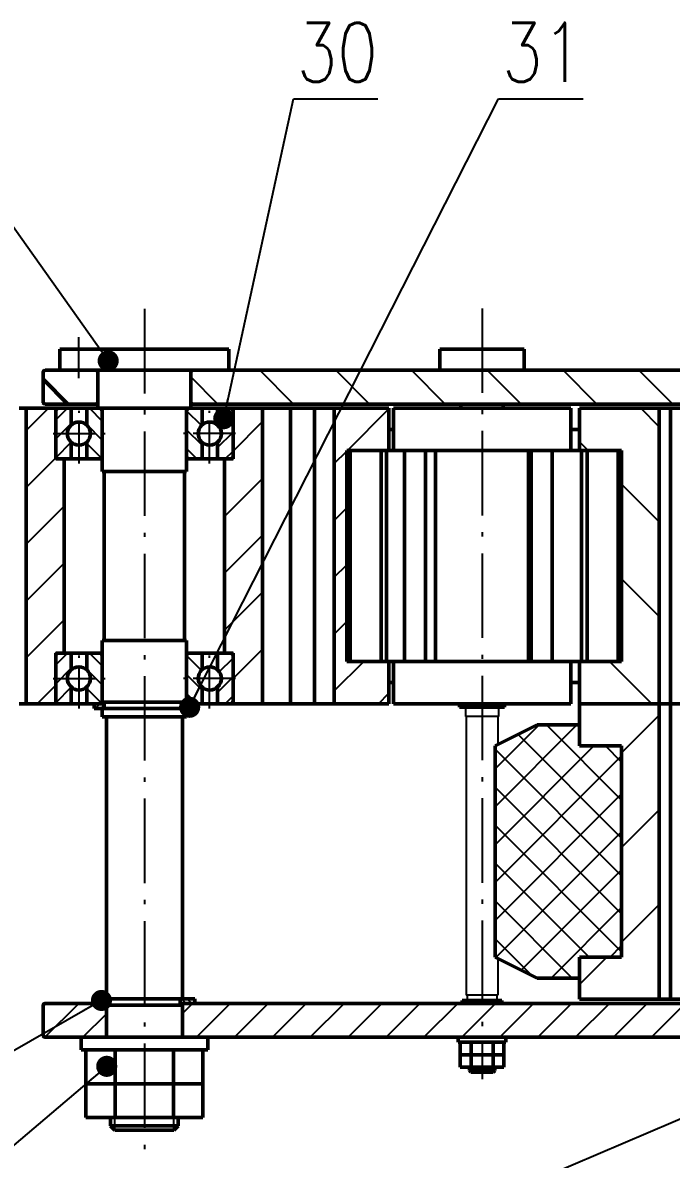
# Model space of a CAD drawing. Header units: millimetres. Extents: x -1896 to -707, y -189 to 652.
# Drawn here: x -1795.5 to -1718.6, y 127.3 to 261.9 of the extents above; entities that cross this region are included whole.
import ezdxf
from ezdxf.enums import TextEntityAlignment as Align

# ---------------------------------------------------------------- set-up
doc = ezdxf.new("R2010")
doc.units = ezdxf.units.MM
doc.header["$LTSCALE"] = 10
doc.linetypes.add('CENTER', pattern=[1.45, 1, -0.2, 0.05, -0.2])
doc.layers.add('1轮廓实线层', color=7, linetype='Continuous', lineweight=50)
for name, color, linetype in [('2细线层', 4, 'Continuous'), ('3中心线层', 1, 'CENTER'), ('5剖面线层', 2, 'Continuous'), ('6文字层', 7, 'Continuous')]:
    doc.layers.add(name, color=color, linetype=linetype)
doc.styles.add('PC_TEXTSTYLE', font='romans.shx', dxfattribs={"width": 0.8, "bigfont": 'hzfs.shx'})
doc.styles.add('TH_GBDIM', font='romans.shx', dxfattribs={"width": 0.65, "bigfont": 'gbcbig.shx'})
doc.dimstyles.new('TH_GBDIM', dxfattribs={"dimtxt": 3.5, "dimasz": 2.5, "dimexe": 2, "dimexo": 0, "dimgap": 1.5, "dimtad": 1, "dimdsep": 46, "dimtxsty": 'TH_GBDIM', "dimcen": 2.5, "dimclrd": 130, "dimclre": 130, "dimclrt": 3, "dimazin": 2, "dimtfac": 0.714286, "dimtmove": 0, "dimatfit": 3, "dimfxl": 1, "dimtolj": 1, "dimtzin": 0, "dimlwd": -1, "dimlwe": -1, "dimarcsym": 0})
pattern_1 = [(45, (-1751.8289, 277.0675), (-0.3367596, 0.3367596), [])]
pattern_2 = [(45, (-1751.829, 277.0675), (-2.245064, 2.245064), [])]
pattern_3 = [(135, (-2494.38, -1065.853), (-5.61266, -5.61266), [])]
pattern_4 = [(135, (-1751.8289, 277.0675), (-1.122532, -1.122532), [])]
pattern_5 = [(45, (-1751.829, 277.0675), (-3.3676, 3.3676), [])]
pattern_6 = [(45, (-1751.8289, 277.0675), (-1.122532, 1.122532), [])]
pattern_7 = [(135, (-1751.8289, 248.0675), (-1.122532, -1.122532), [])]
pattern_8 = [(45, (-1751.8289, 248.0675), (-1.122532, 1.122532), [])]

# ---------------------------------------------------------------- blocks, each defined once
blk = doc.blocks.new('件号-右')
at = {"layer": '6文字层'}
blk.add_line((0, 0), (-10, 0), dxfattribs=at)
at = {"layer": '6文字层', "style": 'PC_TEXTSTYLE', "width": 0.8}
blk.add_attdef('X', text='', height=7, dxfattribs=at).set_placement((-5.47, 2), align=Align.CENTER)

msp = doc.modelspace()

# ---------------------------------------------------------------- hatches: boundary and pattern name
at = {"layer": '1轮廓实线层'}
h = msp.add_hatch(dxfattribs=at)
h.set_pattern_fill('ANSI31', color=256, scale=2.5, angle=90, style=0)
h.set_pattern_definition(pattern_3)
edge = h.paths.add_edge_path(flags=0)
edge.add_line((-1792.8015, 216.7727), (-1786.8015, 216.7727))
edge.add_arc((-1786.8015, 217.0227), 0.25, 270, 360)
edge.add_line((-1786.5515, 217.0227), (-1786.5515, 220.5227))
edge.add_arc((-1786.8015, 220.5227), 0.25, 0, 90)
edge.add_line((-1786.8015, 220.7727), (-1792.8015, 220.7727))
edge.add_arc((-1792.8015, 220.5227), 0.25, 90, 180)
edge.add_line((-1793.0515, 220.5227), (-1793.0515, 217.0227))
edge.add_arc((-1792.8015, 217.0227), 0.25, 180, 270)
at = {"layer": '5剖面线层'}
h = msp.add_hatch(dxfattribs=at)
h.set_pattern_fill('ANSI31', color=256, scale=2, angle=90, style=0)
h.set_pattern_definition([(135, (-1751.829, 277.0675), (-4.49013, -4.49013), [])])
edge = h.paths.add_edge_path(flags=0)
edge.add_line((-1775.5515, 220.5227), (-1775.5515, 217.0227))
edge.add_arc((-1775.3015, 217.0227), 0.25, 180, 270)
edge.add_line((-1775.3015, 216.7727), (-1696.3015, 216.7727))
edge.add_arc((-1696.3015, 217.0227), 0.25, 270, 360)
edge.add_line((-1696.0515, 217.0227), (-1696.0515, 220.5227))
edge.add_arc((-1696.3015, 220.5227), 0.25, 0, 90)
edge.add_line((-1696.3015, 220.7727), (-1775.3015, 220.7727))
edge.add_arc((-1775.3015, 220.5227), 0.25, 90, 180)
h = msp.add_hatch(dxfattribs=at)
h.set_pattern_fill('ANSI31', color=256, scale=1.5, style=0)
h.set_pattern_definition(pattern_5)
h.paths.add_polyline_path([(-1790.5515, 210.2727), (-1791.5515, 210.2727), (-1791.5515, 216.2727), (-1795.0515, 216.2727), (-1795.0515, 181.2727), (-1791.5515, 181.2727), (-1791.5515, 187.2727), (-1790.5515, 187.2727)], flags=0)
h = msp.add_hatch(dxfattribs=at)
h.set_pattern_fill('ANSI31', color=256, scale=0.5, style=0)
h.set_pattern_definition(pattern_6)
edge = h.paths.add_edge_path(flags=0)
edge.add_line((-1789.7182, 212.2546), (-1789.7182, 210.2727))
edge.add_line((-1789.7182, 210.2727), (-1791.2515, 210.2727))
edge.add_arc((-1791.2515, 210.5727), 0.3, 180, 270, ccw=False)
edge.add_line((-1791.5515, 210.5727), (-1791.5515, 215.9727))
edge.add_arc((-1791.2515, 215.9727), 0.3, 450, 540, ccw=False)
edge.add_line((-1791.2515, 216.2727), (-1789.7182, 216.2727))
edge.add_line((-1789.7182, 216.2727), (-1789.7182, 214.2908))
edge.add_arc((-1788.8015, 213.2727), 1.37, 491.997622, 588.002378)
h = msp.add_hatch(dxfattribs=at)
h.set_pattern_fill('ANSI31', color=256, scale=0.5, angle=90, style=0)
h.set_pattern_definition(pattern_4)
edge = h.paths.add_edge_path(flags=0)
edge.add_line((-1787.8848, 212.2546), (-1787.8848, 210.2727))
edge.add_line((-1787.8848, 210.2727), (-1786.3515, 210.2727))
edge.add_arc((-1786.3515, 210.5727), 0.3, 270, 360)
edge.add_line((-1786.0515, 210.5727), (-1786.0515, 215.9727))
edge.add_arc((-1786.3515, 215.9727), 0.3, 0, 90)
edge.add_line((-1786.3515, 216.2727), (-1787.8848, 216.2727))
edge.add_line((-1787.8848, 216.2727), (-1787.8848, 214.2908))
edge.add_arc((-1788.8015, 213.2727), 1.37, -48.002378, 48.002378, ccw=False)
h = msp.add_hatch(dxfattribs=at)
h.set_pattern_fill('ANSI31', color=256, scale=0.5, angle=90, style=0)
h.set_pattern_definition(pattern_4)
edge = h.paths.add_edge_path(flags=0)
edge.add_line((-1774.2182, 212.2546), (-1774.2182, 210.2727))
edge.add_line((-1774.2182, 210.2727), (-1775.7515, 210.2727))
edge.add_arc((-1775.7515, 210.5727), 0.3, 180, 270, ccw=False)
edge.add_line((-1776.0515, 210.5727), (-1776.0515, 215.9727))
edge.add_arc((-1775.7515, 215.9727), 0.3, 450, 540, ccw=False)
edge.add_line((-1775.7515, 216.2727), (-1774.2182, 216.2727))
edge.add_line((-1774.2182, 216.2727), (-1774.2182, 214.2908))
edge.add_arc((-1773.3015, 213.2727), 1.37, 491.997622, 588.002378)
h = msp.add_hatch(dxfattribs=at)
h.set_pattern_fill('ANSI31', color=256, scale=0.5, style=0)
h.set_pattern_definition(pattern_6)
edge = h.paths.add_edge_path(flags=0)
edge.add_line((-1772.3848, 212.2546), (-1772.3848, 210.2727))
edge.add_line((-1772.3848, 210.2727), (-1770.8515, 210.2727))
edge.add_arc((-1770.8515, 210.5727), 0.3, 270, 360)
edge.add_line((-1770.5515, 210.5727), (-1770.5515, 215.9727))
edge.add_arc((-1770.8515, 215.9727), 0.3, 0, 90)
edge.add_line((-1770.8515, 216.2727), (-1772.3848, 216.2727))
edge.add_line((-1772.3848, 216.2727), (-1772.3848, 214.2908))
edge.add_arc((-1773.3015, 213.2727), 1.37, -48.002378, 48.002378, ccw=False)
h = msp.add_hatch(dxfattribs=at)
h.set_pattern_fill('ANSI31', color=256, scale=1.5, style=0)
h.set_pattern_definition(pattern_5)
h.paths.add_polyline_path([(-1767.0515, 216.2727), (-1770.5515, 216.2727), (-1770.5515, 210.2727), (-1771.5515, 210.2727), (-1771.5515, 187.2727), (-1770.5515, 187.2727), (-1770.5515, 181.2727), (-1767.0515, 181.2727)], flags=0)
h = msp.add_hatch(dxfattribs=at)
h.set_pattern_fill('ANSI31', color=256, scale=1.5, style=0)
h.set_pattern_definition(pattern_5)
h.paths.add_polyline_path([(-1757.074, 186.2727), (-1757.074, 211.2727), (-1752.074, 211.2727), (-1752.074, 216.2727), (-1758.5515, 216.2727), (-1758.5515, 181.2727), (-1752.074, 181.2727), (-1752.074, 186.2727)], flags=0)
h = msp.add_hatch(dxfattribs=at)
h.set_pattern_fill('ANSI31', color=256, scale=2.5, angle=90, style=0)
h.set_pattern_definition(pattern_3)
h.paths.add_polyline_path([(-1724.514, 211.2727), (-1724.514, 186.2727), (-1729.514, 186.2727), (-1729.514, 181.2727), (-1720.0515, 181.2727), (-1720.0515, 216.2727), (-1729.514, 216.2727), (-1729.514, 211.2727)], flags=0)
h = msp.add_hatch(dxfattribs=at)
h.set_pattern_fill('ANSI31', color=256, scale=0.5, style=0)
h.set_pattern_definition(pattern_8)
edge = h.paths.add_edge_path(flags=0)
edge.add_line((-1789.7182, 183.2546), (-1789.7182, 181.2727))
edge.add_line((-1789.7182, 181.2727), (-1791.2515, 181.2727))
edge.add_arc((-1791.2515, 181.5727), 0.3, 180, 270, ccw=False)
edge.add_line((-1791.5515, 181.5727), (-1791.5515, 186.9727))
edge.add_arc((-1791.2515, 186.9727), 0.3, 450, 540, ccw=False)
edge.add_line((-1791.2515, 187.2727), (-1789.7182, 187.2727))
edge.add_line((-1789.7182, 187.2727), (-1789.7182, 185.2908))
edge.add_arc((-1788.8015, 184.2727), 1.37, 491.997622, 588.002378)
h = msp.add_hatch(dxfattribs=at)
h.set_pattern_fill('ANSI31', color=256, scale=0.5, angle=90, style=0)
h.set_pattern_definition(pattern_7)
edge = h.paths.add_edge_path(flags=0)
edge.add_line((-1787.8848, 183.2546), (-1787.8848, 181.2727))
edge.add_line((-1787.8848, 181.2727), (-1786.3515, 181.2727))
edge.add_arc((-1786.3515, 181.5727), 0.3, 270, 360)
edge.add_line((-1786.0515, 181.5727), (-1786.0515, 186.9727))
edge.add_arc((-1786.3515, 186.9727), 0.3, 0, 90)
edge.add_line((-1786.3515, 187.2727), (-1787.8848, 187.2727))
edge.add_line((-1787.8848, 187.2727), (-1787.8848, 185.2908))
edge.add_arc((-1788.8015, 184.2727), 1.37, -48.002378, 48.002378, ccw=False)
h = msp.add_hatch(dxfattribs=at)
h.set_pattern_fill('ANSI31', color=256, scale=0.5, angle=90, style=0)
h.set_pattern_definition(pattern_7)
edge = h.paths.add_edge_path(flags=0)
edge.add_line((-1774.2182, 183.2546), (-1774.2182, 181.2727))
edge.add_line((-1774.2182, 181.2727), (-1775.7515, 181.2727))
edge.add_arc((-1775.7515, 181.5727), 0.3, 180, 270, ccw=False)
edge.add_line((-1776.0515, 181.5727), (-1776.0515, 186.9727))
edge.add_arc((-1775.7515, 186.9727), 0.3, 450, 540, ccw=False)
edge.add_line((-1775.7515, 187.2727), (-1774.2182, 187.2727))
edge.add_line((-1774.2182, 187.2727), (-1774.2182, 185.2908))
edge.add_arc((-1773.3015, 184.2727), 1.37, 491.997622, 588.002378)
h = msp.add_hatch(dxfattribs=at)
h.set_pattern_fill('ANSI31', color=256, scale=0.5, style=0)
h.set_pattern_definition(pattern_8)
edge = h.paths.add_edge_path(flags=0)
edge.add_line((-1772.3848, 183.2546), (-1772.3848, 181.2727))
edge.add_line((-1772.3848, 181.2727), (-1770.8515, 181.2727))
edge.add_arc((-1770.8515, 181.5727), 0.3, 270, 360)
edge.add_line((-1770.5515, 181.5727), (-1770.5515, 186.9727))
edge.add_arc((-1770.8515, 186.9727), 0.3, 0, 90)
edge.add_line((-1770.8515, 187.2727), (-1772.3848, 187.2727))
edge.add_line((-1772.3848, 187.2727), (-1772.3848, 185.2908))
edge.add_arc((-1773.3015, 184.2727), 1.37, -48.002378, 48.002378, ccw=False)
h = msp.add_hatch(dxfattribs=at)
h.set_pattern_fill('ANSI31', color=256, scale=0.15)
h.set_pattern_definition(pattern_1)
h.paths.add_polyline_path([(-1785.8015, 180.7227), (-1785.8015, 181.2727), (-1786.3515, 181.2727), (-1787.0165, 181.2727), (-1787.0165, 180.7227)])
h = msp.add_hatch(dxfattribs=at)
h.set_pattern_fill('ANSI31', color=256, scale=0.15)
h.set_pattern_definition(pattern_1)
h.paths.add_polyline_path([(-1776.3015, 181.2727), (-1775.7515, 181.2727), (-1775.0865, 181.2727), (-1775.0865, 180.7227), (-1776.3015, 180.7227)])
h = msp.add_hatch(dxfattribs=at)
h.set_pattern_fill('ANSI31', color=256, scale=2.5, style=0)
h.set_pattern_definition([(45, (-2494.38, -1065.853), (-5.61266, 5.61266), [])])
h.paths.add_polyline_path([(-1724.514, 176.2727), (-1724.514, 151.2727), (-1729.514, 151.2727), (-1729.514, 146.2727), (-1720.0515, 146.2727), (-1720.0515, 181.2727), (-1729.514, 181.2727), (-1729.514, 176.2727)], flags=0)
h = msp.add_hatch(dxfattribs=at)
h.set_pattern_fill('ANSI37', color=256)
h.set_pattern_definition([(45, (-1751.829, 242.0675), (-2.24506, 2.24506), []), (135, (-1751.829, 242.0675), (-2.24506, -2.24506), [])])
h.paths.add_polyline_path([(-1724.514, 176.2727), (-1729.514, 176.2727), (-1729.514, 178.7727), (-1734.514, 178.7727), (-1739.514, 176.2727), (-1739.514, 151.2727), (-1734.514, 148.7727), (-1729.514, 148.7727), (-1729.514, 151.2727), (-1724.514, 151.2727)])
h = msp.add_hatch(dxfattribs=at)
h.set_pattern_fill('ANSI31', color=256)
h.set_pattern_definition(pattern_2)
h.paths.add_polyline_path([(-1792.8015, 145.7727, 0.41421356), (-1793.0515, 145.5227), (-1793.0515, 142.0227, 0.41421356), (-1792.8015, 141.7727), (-1785.5515, 141.7727), (-1785.5515, 145.7727)])
h = msp.add_hatch(dxfattribs=at)
h.set_pattern_fill('ANSI31', color=256, scale=0.15, angle=90)
h.set_pattern_definition([(135, (-1751.8289, 277.0675), (-0.3367596, -0.3367596), [])])
h.paths.add_polyline_path([(-1785.3015, 146.3227), (-1787.0165, 146.3227), (-1787.0165, 145.7727), (-1785.3015, 145.7727)])
h.paths.add_polyline_path([(-1775.0865, 146.3227), (-1776.8015, 146.3227), (-1776.8015, 145.7727), (-1775.0865, 145.7727)])
h = msp.add_hatch(dxfattribs=at)
h.set_pattern_fill('ANSI31', color=256)
h.set_pattern_definition(pattern_2)
h.paths.add_polyline_path([(-1741.0515, 145.7727), (-1776.5515, 145.7727), (-1776.5515, 141.7727), (-1741.0515, 141.7727)])
h.paths.add_polyline_path([(-1698.2015, 141.7727), (-1698.2015, 145.7727), (-1741.0515, 145.7727), (-1741.0515, 141.7727)])

# ---------------------------------------------------------------- linework, layer by layer
at = {"layer": '1轮廓实线层'}
for p, q in [((-1791.0515, 220.7727), (-1791.0515, 223.2727)), ((-1791.0515, 223.2727), (-1771.0515, 223.2727)), ((-1771.0515, 223.2727), (-1771.0515, 220.7727)), ((-1746.0515, 223.2727), (-1746.0515, 220.7727)), ((-1746.0515, 223.2727), (-1736.0515, 223.2727)), ((-1736.0515, 220.7727), (-1736.0515, 223.2727)), ((-1792.8015, 220.7727), (-1786.8015, 220.7727)), ((-1775.5515, 220.7727), (-1791.0515, 220.7727)), ((-1786.5515, 216.2727), (-1786.5515, 220.7727)), ((-1771.0515, 220.7727), (-1775.5515, 220.7727)), ((-1775.5515, 220.7727), (-1775.5515, 216.2727)), ((-1775.3015, 220.7727), (-1696.3015, 220.7727)), ((-1793.0515, 217.0227), (-1793.0515, 220.5227)), ((-1786.5515, 217.0227), (-1786.5515, 220.5227)), ((-1775.5515, 220.5227), (-1775.5515, 217.0227)), ((-1792.8015, 216.7727), (-1786.8015, 216.7727)), ((-1786.5515, 216.7727), (-1786.8015, 216.7727)), ((-1775.3015, 216.7727), (-1775.5515, 216.7727)), ((-1775.3015, 216.7727), (-1696.3015, 216.7727)), ((-1743.5515, 216.7727), (-1743.5515, 216.2727)), ((-1738.5515, 216.2727), (-1738.5515, 216.7727)), ((-1795.869, 216.2727), (-1795.0515, 216.2727)), ((-1795.0515, 216.2727), (-1795.0515, 181.2727)), ((-1795.0515, 216.2727), (-1791.5515, 216.2727)), ((-1791.5515, 210.2727), (-1791.5515, 216.2727)), ((-1791.5515, 216.2727), (-1791.2515, 216.2727)), ((-1791.5515, 210.5727), (-1791.5515, 215.9727)), ((-1791.2515, 216.2727), (-1789.7182, 216.2727)), ((-1789.7182, 216.2727), (-1789.7182, 214.2908)), ((-1789.7182, 216.2727), (-1787.8848, 216.2727)), ((-1787.8848, 214.2908), (-1787.8848, 216.2727)), ((-1787.8848, 216.2727), (-1786.3515, 216.2727)), ((-1776.0515, 216.2727), (-1786.5515, 216.2727)), ((-1786.0515, 208.7727), (-1786.0515, 216.2727)), ((-1786.0515, 215.9727), (-1786.0515, 210.5727)), ((-1775.5515, 216.2727), (-1776.0515, 216.2727)), ((-1776.0515, 216.2727), (-1776.0515, 208.7727)), ((-1776.0515, 210.5727), (-1776.0515, 215.9727)), ((-1775.7515, 216.2727), (-1774.2182, 216.2727)), ((-1774.2182, 216.2727), (-1772.3848, 216.2727)), ((-1774.2182, 214.2908), (-1774.2182, 216.2727)), ((-1772.3848, 216.2727), (-1770.8515, 216.2727)), ((-1772.3848, 216.2727), (-1772.3848, 214.2908)), ((-1770.8515, 216.2727), (-1770.5515, 216.2727)), ((-1770.5515, 216.2727), (-1770.5515, 210.2727)), ((-1770.5515, 216.2727), (-1767.0515, 216.2727)), ((-1770.5515, 215.9727), (-1770.5515, 210.5727)), ((-1767.0515, 181.2727), (-1767.0515, 216.2727)), ((-1767.0515, 216.2727), (-1763.7316, 216.2727)), ((-1763.7316, 181.2727), (-1763.7316, 216.2727)), ((-1763.7316, 216.2727), (-1760.8817, 216.2727)), ((-1760.8817, 181.2727), (-1760.8817, 216.2727)), ((-1760.8817, 216.2727), (-1758.5515, 216.2727)), ((-1758.5515, 216.2727), (-1758.5515, 181.2727)), ((-1758.5515, 216.2727), (-1752.074, 216.2727)), ((-1752.074, 216.2727), (-1752.074, 211.2727)), ((-1751.5515, 216.2727), (-1751.5515, 211.2727)), ((-1751.5515, 216.2727), (-1730.5515, 216.2727)), ((-1730.5515, 211.2727), (-1730.5515, 216.2727)), ((-1729.514, 211.2727), (-1729.514, 216.2727)), ((-1729.514, 216.2727), (-1720.0515, 216.2727)), ((-1720.0515, 181.2727), (-1720.0515, 216.2727)), ((-1720.0515, 216.2727), (-1718.7248, 216.2727)), ((-1718.7248, 181.2727), (-1718.7248, 216.2727)), ((-1718.7248, 216.2727), (-1716.0785, 216.2727)), ((-1752.074, 213.7727), (-1751.5515, 213.7727)), ((-1730.5515, 213.7727), (-1729.514, 213.7727)), ((-1789.7182, 212.2546), (-1789.7182, 210.2727)), ((-1787.8848, 210.2727), (-1787.8848, 212.2546)), ((-1774.2182, 210.2727), (-1774.2182, 212.2546)), ((-1772.3848, 212.2546), (-1772.3848, 210.2727)), ((-1791.5515, 210.2727), (-1790.5515, 210.2727)), ((-1789.7182, 210.2727), (-1791.2515, 210.2727)), ((-1790.5515, 210.2727), (-1790.5515, 187.2727)), ((-1789.7182, 210.2727), (-1787.8848, 210.2727)), ((-1786.3515, 210.2727), (-1787.8848, 210.2727)), ((-1786.0515, 210.2727), (-1786.3515, 210.2727)), ((-1775.7515, 210.2727), (-1776.0515, 210.2727)), ((-1774.2182, 210.2727), (-1775.7515, 210.2727)), ((-1774.2182, 210.2727), (-1772.3848, 210.2727)), ((-1770.8515, 210.2727), (-1772.3848, 210.2727)), ((-1771.5515, 187.2727), (-1771.5515, 210.2727)), ((-1771.5515, 210.2727), (-1770.5515, 210.2727)), ((-1757.074, 211.2727), (-1751.5515, 211.2727)), ((-1757.074, 211.2727), (-1757.074, 186.2727)), ((-1756.6717, 186.2727), (-1756.6717, 211.2727)), ((-1753.0163, 186.2727), (-1753.0163, 211.2727)), ((-1752.3877, 186.2727), (-1752.3877, 211.2727)), ((-1751.5515, 211.2727), (-1729.514, 211.2727)), ((-1750.2435, 211.2727), (-1750.2435, 186.2727)), ((-1747.7435, 211.2727), (-1747.7435, 186.2727)), ((-1746.5515, 211.2727), (-1746.5515, 186.2727)), ((-1735.5515, 186.2727), (-1735.5515, 211.2727)), ((-1735.2435, 211.2727), (-1735.2435, 186.2727)), ((-1732.7435, 211.2727), (-1732.7435, 186.2727)), ((-1729.514, 211.2727), (-1724.514, 211.2727)), ((-1729.2624, 211.2727), (-1729.2624, 186.2727)), ((-1728.6061, 186.2727), (-1728.6061, 211.2727)), ((-1724.9311, 186.2727), (-1724.9311, 211.2727)), ((-1724.514, 186.2727), (-1724.514, 211.2727)), ((-1776.0515, 208.7727), (-1786.0515, 208.7727)), ((-1785.8015, 208.7727), (-1785.8015, 188.7727)), ((-1776.3015, 208.7727), (-1776.3015, 188.7727)), ((-1786.0515, 181.2727), (-1786.0515, 188.7727)), ((-1786.0515, 188.7727), (-1776.0515, 188.7727)), ((-1776.0515, 188.7727), (-1776.0515, 181.2727)), ((-1791.5515, 187.2727), (-1791.5515, 181.2727)), ((-1790.5515, 187.2727), (-1791.5515, 187.2727)), ((-1791.2515, 187.2727), (-1789.7182, 187.2727)), ((-1789.7182, 187.2727), (-1787.8848, 187.2727)), ((-1789.7182, 187.2727), (-1789.7182, 185.2908)), ((-1787.8848, 187.2727), (-1786.3515, 187.2727)), ((-1787.8848, 185.2908), (-1787.8848, 187.2727)), ((-1786.3515, 187.2727), (-1786.0515, 187.2727)), ((-1776.0515, 187.2727), (-1775.7515, 187.2727)), ((-1775.7515, 187.2727), (-1774.2182, 187.2727)), ((-1774.2182, 187.2727), (-1772.3848, 187.2727)), ((-1774.2182, 185.2908), (-1774.2182, 187.2727)), ((-1772.3848, 187.2727), (-1770.8515, 187.2727)), ((-1772.3848, 187.2727), (-1772.3848, 185.2908)), ((-1770.5515, 187.2727), (-1771.5515, 187.2727)), ((-1770.5515, 181.2727), (-1770.5515, 187.2727)), ((-1791.5515, 181.5727), (-1791.5515, 186.9727)), ((-1786.0515, 186.9727), (-1786.0515, 181.5727)), ((-1776.0515, 181.5727), (-1776.0515, 186.9727)), ((-1770.5515, 186.9727), (-1770.5515, 181.5727)), ((-1757.074, 186.2727), (-1752.074, 186.2727)), ((-1752.074, 186.2727), (-1752.074, 181.2727)), ((-1752.074, 186.2727), (-1729.514, 186.2727)), ((-1751.5515, 186.2727), (-1751.5515, 181.2727)), ((-1730.5515, 181.2727), (-1730.5515, 186.2727)), ((-1729.514, 181.2727), (-1729.514, 186.2727)), ((-1729.514, 186.2727), (-1724.514, 186.2727)), ((-1789.7182, 183.2546), (-1789.7182, 181.2727)), ((-1787.8848, 181.2727), (-1787.8848, 183.2546)), ((-1774.2182, 181.2727), (-1774.2182, 183.2546)), ((-1772.3848, 183.2546), (-1772.3848, 181.2727)), ((-1752.074, 183.7727), (-1751.5515, 183.7727)), ((-1730.5515, 183.7727), (-1729.514, 183.7727)), ((-1795.869, 181.2727), (-1795.0515, 181.2727)), ((-1795.0515, 181.2727), (-1791.5515, 181.2727)), ((-1791.2515, 181.2727), (-1791.5515, 181.2727)), ((-1789.7182, 181.2727), (-1791.2515, 181.2727)), ((-1789.7182, 181.2727), (-1787.8848, 181.2727)), ((-1786.3515, 181.2727), (-1787.8848, 181.2727)), ((-1787.0165, 181.2727), (-1787.0165, 180.7227)), ((-1787.0165, 180.7227), (-1775.0865, 180.7227)), ((-1785.8015, 181.2727), (-1786.3515, 181.2727)), ((-1786.0515, 181.4727), (-1776.0515, 181.4727)), ((-1786.0515, 179.7227), (-1786.0515, 180.7227)), ((-1785.8015, 180.7227), (-1785.8015, 181.4727)), ((-1776.3015, 180.7227), (-1776.3015, 181.4727)), ((-1775.7515, 181.2727), (-1776.3015, 181.2727)), ((-1776.0515, 179.7227), (-1776.0515, 180.7227)), ((-1774.2182, 181.2727), (-1775.7515, 181.2727)), ((-1775.0865, 181.2727), (-1775.0865, 180.7227)), ((-1774.2182, 181.2727), (-1772.3848, 181.2727)), ((-1770.8515, 181.2727), (-1772.3848, 181.2727)), ((-1770.5515, 181.2727), (-1770.8515, 181.2727)), ((-1770.5515, 181.2727), (-1767.0515, 181.2727)), ((-1767.0515, 181.2727), (-1763.7316, 181.2727)), ((-1763.7316, 181.2727), (-1760.8817, 181.2727)), ((-1760.8817, 181.2727), (-1758.5515, 181.2727)), ((-1758.5515, 181.2727), (-1752.074, 181.2727)), ((-1751.5515, 181.2727), (-1730.5515, 181.2727)), ((-1743.7182, 181.2727), (-1743.7182, 180.8737)), ((-1738.3848, 181.2727), (-1738.3848, 180.8737)), ((-1729.514, 181.2727), (-1720.0515, 181.2727)), ((-1729.514, 176.2727), (-1729.514, 181.2727)), ((-1720.0515, 181.2727), (-1718.7248, 181.2727)), ((-1720.0515, 146.2727), (-1720.0515, 181.2727)), ((-1720.0515, 181.2727), (-1718.7228, 181.2727)), ((-1718.7248, 181.2727), (-1716.0785, 181.2727)), ((-1718.7228, 146.2727), (-1718.7228, 181.2727)), ((-1718.7228, 181.2727), (-1716.0763, 181.2727)), ((-1786.0515, 179.7227), (-1776.0515, 179.7227)), ((-1785.5515, 146.3227), (-1785.5515, 179.7227)), ((-1776.5515, 179.7227), (-1776.5515, 146.3227)), ((-1739.514, 176.2727), (-1734.514, 178.7727)), ((-1729.514, 178.7727), (-1734.514, 178.7727)), ((-1739.514, 151.2727), (-1739.514, 176.2727)), ((-1729.514, 176.2727), (-1724.514, 176.2727)), ((-1724.514, 176.2727), (-1729.514, 176.2727)), ((-1724.514, 176.2727), (-1729.514, 176.2727)), ((-1724.514, 151.2727), (-1724.514, 176.2727)), ((-1724.514, 176.2727), (-1724.514, 151.2727)), ((-1724.514, 176.2727), (-1724.514, 151.2727)), ((-1739.514, 151.2727), (-1734.514, 148.7727)), ((-1729.514, 146.2727), (-1729.514, 151.2727)), ((-1729.514, 151.2727), (-1724.514, 151.2727)), ((-1724.514, 151.2727), (-1729.514, 151.2727)), ((-1724.514, 151.2727), (-1729.514, 151.2727)), ((-1729.514, 148.7727), (-1734.514, 148.7727)), ((-1793.0515, 142.0227), (-1793.0515, 145.5227)), ((-1792.8015, 145.7727), (-1785.3015, 145.7727)), ((-1787.0165, 146.3227), (-1775.0865, 146.3227)), ((-1787.0165, 145.7727), (-1787.0165, 146.3227)), ((-1785.8015, 145.7727), (-1786.3515, 145.7727)), ((-1785.5515, 141.7727), (-1785.5515, 145.7727)), ((-1785.5515, 145.5727), (-1776.5515, 145.5727)), ((-1785.3015, 146.3227), (-1785.3015, 145.5727)), ((-1776.8015, 146.3227), (-1776.8015, 145.5727)), ((-1776.8015, 145.7727), (-1696.0515, 145.7727)), ((-1776.5515, 145.7727), (-1776.5515, 141.7727)), ((-1775.0865, 145.7727), (-1775.0865, 146.3227)), ((-1743.4024, 146.1245), (-1738.7006, 146.1245)), ((-1743.4024, 145.7727), (-1743.4024, 146.1245)), ((-1738.7006, 145.7727), (-1738.7006, 146.1245)), ((-1729.514, 146.2727), (-1720.0515, 146.2727)), ((-1720.0515, 146.2727), (-1718.7228, 146.2727)), ((-1718.7228, 146.2727), (-1716.0763, 146.2727)), ((-1792.8015, 141.7727), (-1776.5515, 141.7727)), ((-1788.5515, 141.7727), (-1788.5515, 140.2727)), ((-1776.5515, 141.7727), (-1696.0515, 141.7727)), ((-1773.5515, 141.7727), (-1773.5515, 140.2727)), ((-1743.864, 141.7727), (-1743.864, 141.2102)), ((-1738.239, 141.7727), (-1738.239, 141.2102)), ((-1788.5515, 140.2727), (-1773.5515, 140.2727)), ((-1787.9797, 136.2727), (-1787.9797, 140.2727)), ((-1784.5156, 136.2727), (-1784.5156, 140.2727)), ((-1777.5874, 136.2727), (-1777.5874, 140.2727)), ((-1774.1233, 136.2727), (-1774.1233, 140.2727)), ((-1743.864, 141.2102), (-1738.239, 141.2102)), ((-1743.6496, 139.7102), (-1743.6496, 141.2102)), ((-1742.3505, 139.7102), (-1742.3505, 141.2102)), ((-1739.7525, 139.7102), (-1739.7525, 141.2102)), ((-1738.4534, 139.7102), (-1738.4534, 141.2102)), ((-1743.6496, 138.2102), (-1743.6496, 139.7102)), ((-1743.6496, 139.7102), (-1738.4534, 139.7102)), ((-1742.3505, 138.2102), (-1742.3505, 139.7102)), ((-1739.7525, 138.2102), (-1739.7525, 139.7102)), ((-1738.4534, 138.2102), (-1738.4534, 139.7102)), ((-1743.6496, 138.2102), (-1738.4534, 138.2102)), ((-1742.5515, 137.8346), (-1742.5515, 138.2102)), ((-1742.5515, 137.8346), (-1742.364, 137.6471)), ((-1742.5515, 137.8346), (-1739.5515, 137.8346)), ((-1739.739, 137.6471), (-1742.364, 137.6471)), ((-1739.739, 137.6471), (-1739.5515, 137.8346)), ((-1739.5515, 137.8346), (-1739.5515, 138.2102)), ((-1787.9797, 132.2727), (-1787.9797, 136.2727)), ((-1787.9797, 136.2727), (-1774.1233, 136.2727)), ((-1784.5156, 132.2727), (-1784.5156, 136.2727)), ((-1777.5874, 132.2727), (-1777.5874, 136.2727)), ((-1774.1233, 132.2727), (-1774.1233, 136.2727)), ((-1787.9797, 132.2727), (-1774.1233, 132.2727)), ((-1785.0515, 131.2712), (-1785.0515, 132.2727)), ((-1777.0515, 131.2712), (-1777.0515, 132.2727)), ((-1785.0515, 131.2712), (-1784.5515, 130.7712)), ((-1785.0515, 131.2712), (-1777.0515, 131.2712)), ((-1777.5515, 130.7712), (-1784.5515, 130.7712)), ((-1777.5515, 130.7712), (-1777.0515, 131.2712))]:
    msp.add_line(p, q, dxfattribs=at)
at = {"layer": '1轮廓实线层', "color": 7, "linetype": 'Continuous', "lineweight": 25}
for p, q in [((-1743.7006, 181.2727), (-1743.7182, 181.2727)), ((-1743.7182, 181.2727), (-1743.7006, 181.2727)), ((-1738.3848, 181.2727), (-1743.7006, 181.2727)), ((-1743.028, 180.8737), (-1743.028, 179.7727)), ((-1739.075, 179.7727), (-1739.075, 180.8737)), ((-1739.075, 179.7727), (-1743.028, 179.7727)), ((-1742.9265, 179.7727), (-1742.9265, 146.7727)), ((-1739.1765, 179.7727), (-1739.1765, 176.4414)), ((-1739.1765, 151.1039), (-1739.1765, 146.7727)), ((-1739.1765, 146.7727), (-1742.9265, 146.7727)), ((-1742.8015, 146.7727), (-1742.8015, 146.1245)), ((-1739.3015, 146.7727), (-1739.3015, 146.1245)), ((-1738.7006, 145.7727), (-1743.4024, 145.7727))]:
    msp.add_line(p, q, dxfattribs=at)
at = {"layer": '1轮廓实线层', "ltscale": 0.3}
msp.add_line((-1738.3848, 180.8737), (-1743.7182, 180.8737), dxfattribs=at)
at = {"layer": '1轮廓实线层'}
for centre in [(-1788.8015, 213.2727), (-1773.3015, 213.2727), (-1788.8015, 184.2727), (-1773.3015, 184.2727)]:
    msp.add_circle(centre, 1.37, dxfattribs=at)
for centre, radius, start, end in [((-1792.8015, 220.5227), 0.25, 90, 180), ((-1786.8015, 220.5227), 0.25, 0, 90), ((-1775.3015, 220.5227), 0.25, 90, 180), ((-1792.8015, 217.0227), 0.25, 180, 270), ((-1786.8015, 217.0227), 0.25, 270, 0), ((-1775.3015, 217.0227), 0.25, 180, 270), ((-1791.2515, 215.9727), 0.3, 90, 180), ((-1786.3515, 215.9727), 0.3, 0, 90), ((-1775.7515, 215.9727), 0.3, 90, 180), ((-1770.8515, 215.9727), 0.3, 0, 90), ((-1791.2515, 210.5727), 0.3, 180, 270), ((-1786.3515, 210.5727), 0.3, 270, 0), ((-1775.7515, 210.5727), 0.3, 180, 270), ((-1770.8515, 210.5727), 0.3, 270, 0), ((-1791.2515, 186.9727), 0.3, 90, 180), ((-1786.3515, 186.9727), 0.3, 0, 90), ((-1775.7515, 186.9727), 0.3, 90, 180), ((-1770.8515, 186.9727), 0.3, 0, 90), ((-1791.2515, 181.5727), 0.3, 180, 270), ((-1786.3515, 181.5727), 0.3, 270, 0), ((-1775.7515, 181.5727), 0.3, 180, 270), ((-1770.8515, 181.5727), 0.3, 270, 0), ((-1792.8015, 145.5227), 0.25, 90, 180), ((-1792.8015, 142.0227), 0.25, 180, 270)]:
    msp.add_arc(centre, radius, start, end, dxfattribs=at)
at = {"layer": '2细线层'}
for p, q in [((-1742.364, 137.6471), (-1742.364, 138.2102)), ((-1739.739, 137.6471), (-1739.739, 138.2102)), ((-1784.5515, 130.7712), (-1784.5515, 132.2727)), ((-1777.5515, 130.7712), (-1777.5515, 132.2727))]:
    msp.add_line(p, q, dxfattribs=at)
at = {"layer": '3中心线层'}
for p, q in [((-1781.0515, 228.0329), (-1781.0515, 127.3805)), ((-1741.0515, 228.082), (-1741.0515, 136.8214))]:
    msp.add_line(p, q, dxfattribs=at)
at = {"layer": '3中心线层', "ltscale": 0.5}
for p, q in [((-1788.8033, 219.8362), (-1788.8033, 224.7078)), ((-1788.7653, 209.7289), (-1788.7653, 216.7727)), ((-1773.3377, 209.7289), (-1773.3377, 216.7727)), ((-1791.8491, 213.2727), (-1785.6815, 213.2727)), ((-1770.2539, 213.2727), (-1776.4215, 213.2727)), ((-1788.7653, 180.7289), (-1788.7653, 187.7727)), ((-1773.3377, 180.7289), (-1773.3377, 187.7727)), ((-1791.8491, 184.2727), (-1785.6815, 184.2727)), ((-1770.2539, 184.2727), (-1776.4215, 184.2727))]:
    msp.add_line(p, q, dxfattribs=at)

# ---------------------------------------------------------------- block references
at = {"layer": '6文字层'}
ref = msp.add_blockref('件号-右', (-1763.4042, 252.9364), dxfattribs=dict(at, xscale=-1))
ref.add_attrib('X', '30', dxfattribs={"height": 7, "style": 'PC_TEXTSTYLE', "width": 0.8}).set_placement((-1753.4042, 254.9364), align=Align.RIGHT)
ref = msp.add_blockref('件号-右', (-1739.0921, 252.9364), dxfattribs=dict(at, xscale=-1))
ref.add_attrib('X', '31', dxfattribs={"height": 7, "style": 'PC_TEXTSTYLE', "width": 0.8}).set_placement((-1729.0921, 254.9364), align=Align.RIGHT)

# ---------------------------------------------------------------- leaders
for points in [[(-1785.3374, 221.8921), (-1807.3682, 252.9364)], [(-1775.6871, 180.8547), (-1739.0921, 252.9364)], [(-1771.6528, 215.0354), (-1763.4042, 252.9364)], [(-1786.1342, 146.1305), (-1828.2534, 122.0048)], [(-1699.2793, 139.8443), (-1828.2534, 85.0218)], [(-1785.5102, 138.3287), (-1828.2534, 102.0932)], [(-1697.7972, 133.952), (-1828.2534, 61.0748)]]:
    msp.add_leader(points, dimstyle='TH_GBDIM', override={"dimgap": 1.5, "dimtad": 0, "dimldrblk": 'Dot'}, dxfattribs=at)

doc.saveas('drawing.dxf')
